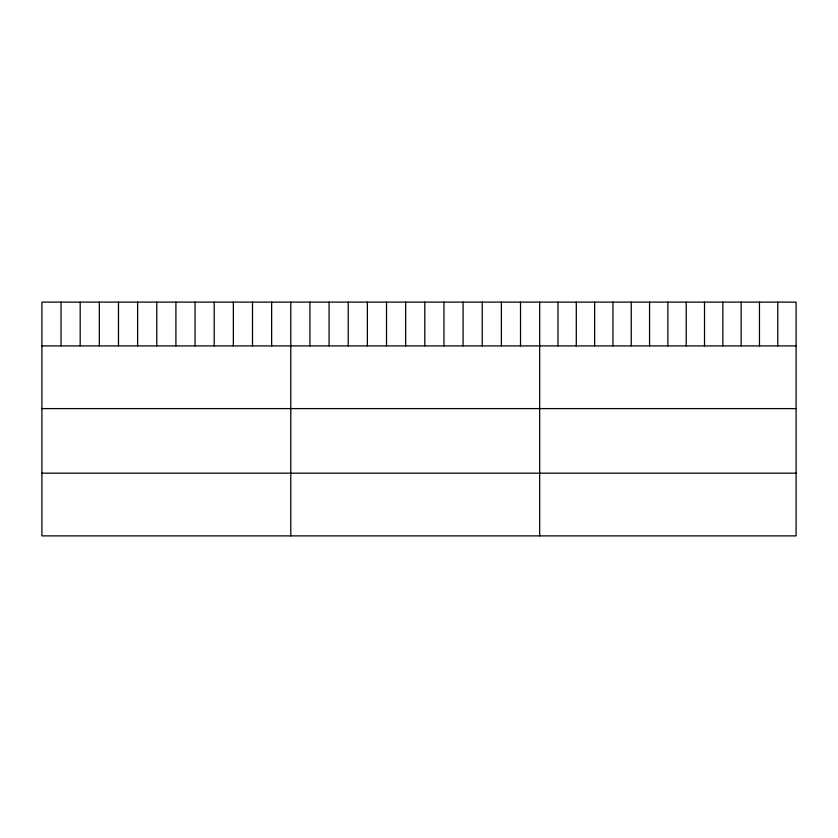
<?xml version="1.0" encoding="UTF-8"?>
<svg xmlns="http://www.w3.org/2000/svg" width="838" height="838" viewBox="0 0 838 838"><rect width="100%" height="100%" fill="white"/><g stroke="black" fill="none" stroke-linecap="round" stroke-linejoin="round"><path stroke-width="1.26" d="M796.1 345.916L796.1 535.88L41.9 535.88L41.9 302.12L796.1 302.12L796.1 345.916L41.9 345.916M41.9 408.598L796.1 408.598M41.9 473.187L796.1 473.187M777.779 302.12L777.779 345.916M759.469 302.12L759.469 345.916M741.148 302.12L741.148 345.916M722.838 302.12L722.838 345.916M704.517 302.12L704.517 345.916M686.207 302.12L686.207 345.916M667.886 302.12L667.886 345.916M649.565 302.12L649.565 345.916M631.255 302.12L631.255 345.916M612.934 302.12L612.934 345.916M594.624 302.12L594.624 345.916M576.303 302.12L576.303 345.916M557.993 302.12L557.993 345.916M539.672 302.12L539.672 535.88M520.524 302.12L520.524 345.916M501.386 302.12L501.386 345.916M482.238 302.12L482.238 345.916M463.089 302.12L463.089 345.916M443.951 302.12L443.951 345.916M424.803 302.12L424.803 345.916M405.655 302.12L405.655 345.916M386.507 302.12L386.507 345.916M367.369 302.12L367.369 345.916M348.22 302.12L348.22 345.916M329.072 302.12L329.072 345.916M309.934 302.12L309.934 345.916M290.786 302.12L290.786 535.88M271.638 302.12L271.638 345.916M252.5 302.12L252.5 345.916M233.352 302.12L233.352 345.916M214.203 302.12L214.203 345.916M195.065 302.12L195.065 345.916M175.917 302.12L175.917 345.916M156.769 302.12L156.769 345.916M137.621 302.12L137.621 345.916M118.483 302.12L118.483 345.916M99.334 302.12L99.334 345.916M80.186 302.12L80.186 345.916M61.048 302.12L61.048 345.916"/></g></svg>
